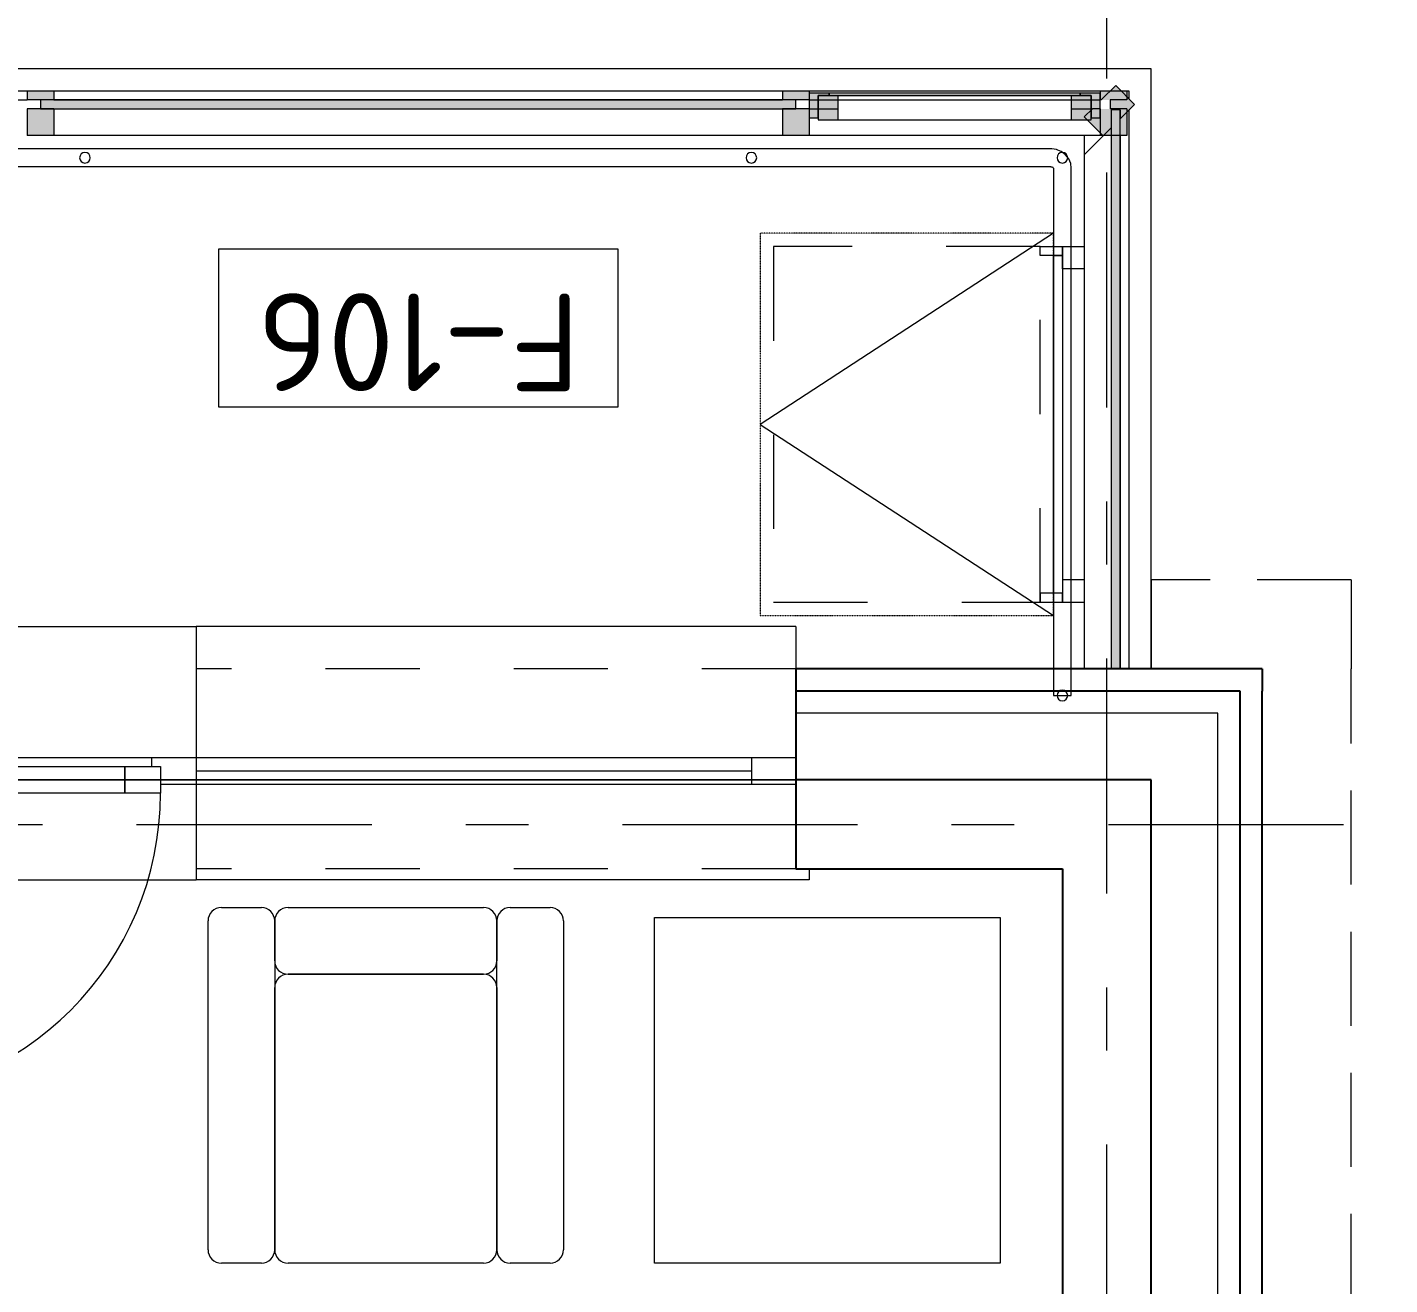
# Model space of a CAD drawing. Header units: millimetres. Extents: x 18162 to 3540582, y 72188 to 247925.
# Drawn here: x 684581 to 687648, y 95610 to 98439 of the extents above; entities that cross this region are included whole.
import ezdxf
from ezdxf.enums import TextEntityAlignment as Align

# ---------------------------------------------------------------- set-up
doc = ezdxf.new("R2010")
doc.units = ezdxf.units.MM
doc.header["$MEASUREMENT"] = 0
doc.set_wipeout_variables(frame=1)
for name, pattern in [('Dashed', [423.333333, 211.666667, -211.666667]), ('Double Dashed', [1093.611073, 529.166651, -211.666656, 141.111112, -211.666656]), ('Hidden Line', [317.5, 211.666667, -105.833333]), ('STYLE_01', [0.416641, 0.208282, -0.208359]), ('Wipeout_Contour', [1000, 0, -1000])]:
    doc.linetypes.add(name, pattern=pattern)
for name, color, linetype in [('Archicad Windows', 7, 'Continuous'), ('Archicad Zone Stamps', 7, 'Continuous'), ('Dimensioning - General', 7, 'Continuous'), ('Drawing & Figure', 7, 'Continuous'), ('Finish - Wall', 7, 'Continuous'), ('Interior - Furniture', 7, 'Continuous'), ('Interior - Stair & Railing', 7, 'Continuous'), ('Model Unit - Zone A', 7, 'Continuous'), ('Structural - Bearing', 7, 'Continuous'), ('Structural - Grid', 7, 'Continuous')]:
    doc.layers.add(name, color=color, linetype=linetype)
doc.styles.add('GENERATED_STYLE_2', font='')
doc.styles.add('GENERATED_STYLE_3', font='', dxfattribs={"width": 0.8})
doc.styles.get('GENERATED_STYLE_2').set_extended_font_data('ISOCPEUR MON')
doc.styles.get('GENERATED_STYLE_3').set_extended_font_data('ISOCPEUR MON')
doc.dimstyles.new('GENERATED_STYLE__2', dxfattribs={"dimtxt": 250, "dimasz": 152, "dimexe": 0.18, "dimexo": 0.0625, "dimgap": 0, "dimtad": 1, "dimdec": 0, "dimzin": 0, "dimdsep": 46, "dimtxsty": 'GENERATED_STYLE_3', "dimblk": 'ARROWHEAD_2', "dimblk1": 'ARROWHEAD_2', "dimblk2": 'ARROWHEAD_2', "dimcen": 0.09, "dimse1": 1, "dimse2": 1, "dimclrd": 13, "dimclre": 13, "dimclrt": 13, "dimadec": 0, "dimazin": 0, "dimtfac": 1, "dimtdec": 4, "dimtmove": 0, "dimatfit": 3, "dimfxl": 1, "dimtolj": 1, "dimtzin": 0, "dimarcsym": 0})

# ---------------------------------------------------------------- blocks, each defined once
blk = doc.blocks.new('Тагт - 50%_F-106_90_3', base_point=(685461.8, 97762.7))
at = {"layer": 'Archicad Zone Stamps', "color": 7, "linetype": 'Continuous', "lineweight": 5}
for p, q in [((685911.8, 97940.1), (685011.8, 97940.1)), ((685011.8, 97940.1), (685011.8, 97585.3)), ((685911.8, 97585.3), (685911.8, 97940.1)), ((685011.8, 97585.3), (685911.8, 97585.3))]:
    blk.add_line(p, q, dxfattribs=at)
at = {"layer": 'Archicad Zone Stamps', "color": 7, "lineweight": 5, "style": 'GENERATED_STYLE_2'}
for tag, p in [('DUMMY_861', (685099.5, 97620.8)), ('ROOM_NUMBER', (685461.8, 97620.8))]:
    blk.add_attdef(tag, text='', height=220, rotation=180, dxfattribs=at).set_placement(p, align=Align.TOP_CENTER)
blk = doc.blocks.new('Terrace Door 01 27[41]_3', base_point=(636137.8, 0))
at = {"layer": 'Archicad Windows', "color": 7, "linetype": 'Continuous', "lineweight": 13}
for p, q in [((684111.3, 97090.7), (684961.3, 97090.7)), ((684111.3, 97090.7), (684111.3, 96995.7)), ((686311.3, 97090.7), (684961.3, 97090.7)), ((684961.3, 97090.7), (684961.3, 96795.7)), ((686311.3, 97090.7), (686311.3, 96995.7)), ((686311.3, 96795.7), (684111.3, 96795.7)), ((684111.3, 96795.7), (684111.3, 96735.7)), ((684211.3, 96795.7), (684211.3, 96775.7)), ((684861.3, 96795.7), (684861.3, 96775.7)), ((684961.3, 96795.7), (684961.3, 96735.7)), ((686211.3, 96795.7), (686211.3, 96735.7)), ((686311.3, 96795.7), (686311.3, 96735.7)), ((684271.3, 96775.7), (684271.3, 96715.7)), ((684801.3, 96775.7), (684801.3, 96715.7)), ((686211.3, 96765.7), (684961.3, 96765.7)), ((684111.3, 96735.7), (684191.3, 96735.7)), ((684801.3, 96745.7), (684271.3, 96745.7)), ((684961.3, 96735.7), (684881.3, 96735.7)), ((684961.3, 96735.7), (684961.3, 96520.7)), ((684961.3, 96735.7), (684961.3, 96520.7)), ((686211.3, 96735.7), (684961.3, 96735.7)), ((686311.3, 96735.7), (686211.3, 96735.7)), ((684191.3, 96715.7), (684191.3, 96025.7)), ((684081.3, 96545.7), (684081.3, 96520.7)), ((686341.3, 96545.7), (686341.3, 96520.7)), ((684081.3, 96520.7), (684961.3, 96520.7)), ((686341.3, 96520.7), (684961.3, 96520.7))]:
    blk.add_line(p, q, dxfattribs=at)
at = {"layer": 'Archicad Windows', "color": 7, "linetype": 'Dashed', "lineweight": 13}
for p, q in [((686311.3, 96995.7), (684961.3, 96995.7)), ((686311.3, 96545.7), (684961.3, 96545.7))]:
    blk.add_line(p, q, dxfattribs=at)
at = {"layer": 'Archicad Windows', "color": 7, "linetype": 'Continuous', "lineweight": 13, "flags": 128}
for points in [[(684271.3, 96775.7), (684271.3, 96715.7), (684191.3, 96715.7), (684191.3, 96775.7)], [(684801.3, 96775.7), (684801.3, 96715.7), (684271.3, 96715.7), (684271.3, 96775.7)], [(684881.3, 96775.7), (684881.3, 96715.7), (684801.3, 96715.7), (684801.3, 96775.7)]]:
    blk.add_lwpolyline(points, close=True, dxfattribs=at)
at = {"layer": 'Archicad Windows', "color": 7, "linetype": 'Continuous', "lineweight": 13}
blk.add_arc((684191.3, 96715.7), 690, 270, 0, dxfattribs=at)
blk = doc.blocks.new('Coffee Table 04 27[227]_3', base_point=(685993.2, 96436.1))
at = {"layer": 'Interior - Furniture', "color": 7, "linetype": 'Continuous', "lineweight": 5, "flags": 128}
blk.add_lwpolyline([(685993.2, 96436.1), (686771, 96436.1), (686771, 95658.4), (685993.2, 95658.4)], close=True, dxfattribs=at)
blk = doc.blocks.new('Sofa 01 27[311]_3', base_point=(685788.3, 96458.4))
at = {"layer": 'Interior - Furniture', "color": 7, "linetype": 'Continuous', "lineweight": 5}
for p, q in [((685018.3, 96458.4), (685108.3, 96458.4)), ((685168.3, 96458.4), (685608.3, 96458.4)), ((685668.3, 96458.4), (685758.3, 96458.4)), ((684988.3, 95688.4), (684988.3, 96428.4)), ((685138.3, 96338.4), (685138.3, 96428.4)), ((685138.3, 96428.4), (685138.3, 95688.4)), ((685638.3, 96428.4), (685638.3, 96338.4)), ((685638.3, 95688.4), (685638.3, 96428.4)), ((685788.3, 96428.4), (685788.3, 95688.4)), ((685168.3, 96308.4), (685608.3, 96308.4)), ((685168.3, 96308.4), (685608.3, 96308.4)), ((685608.3, 96308.4), (685168.3, 96308.4)), ((685138.3, 95688.4), (685138.3, 96278.4)), ((685138.3, 95688.4), (685138.3, 96278.4)), ((685638.3, 96278.4), (685638.3, 95688.4)), ((685638.3, 96278.4), (685638.3, 95688.4)), ((685108.3, 95658.4), (685018.3, 95658.4)), ((685608.3, 95658.4), (685168.3, 95658.4)), ((685608.3, 95658.4), (685168.3, 95658.4)), ((685758.3, 95658.4), (685668.3, 95658.4))]:
    blk.add_line(p, q, dxfattribs=at)
for centre, start, end in [((685018.3, 96428.4), 90, 180), ((685108.3, 96428.4), 0, 90), ((685168.3, 96428.4), 90, 180), ((685608.3, 96428.4), 0, 90), ((685668.3, 96428.4), 90, 180), ((685758.3, 96428.4), 0, 90), ((685168.3, 96338.4), 180, 270), ((685608.3, 96338.4), 270, 0), ((685168.3, 96278.4), 90, 180), ((685168.3, 96278.4), 90, 180), ((685608.3, 96278.4), 0, 90), ((685608.3, 96278.4), 0, 90), ((685018.3, 95688.4), 180, 270), ((685108.3, 95688.4), 270, 0), ((685168.3, 95688.4), 180, 270), ((685168.3, 95688.4), 180, 270), ((685608.3, 95688.4), 270, 0), ((685608.3, 95688.4), 270, 0), ((685668.3, 95688.4), 180, 270), ((685758.3, 95688.4), 270, 0)]:
    blk.add_arc(centre, 30, start, end, dxfattribs=at)
blk = doc.blocks.new('*D640', base_point=(636137.8, 0))
at = {"layer": 'Dimensioning - General', "color": 13, "linetype": 'Continuous', "lineweight": 13, "transparency": 16777216}
for p, q in [((690262.2, 97093.5), (690262.2, 96995.7)), ((690112.2, 96995.7), (690412.2, 96995.7)), ((690262.2, 96995.7), (690262.2, 96645.7)), ((690112.2, 96645.7), (690412.2, 96645.7)), ((690262.2, 96645.7), (690262.2, 91145.7))]:
    blk.add_line(p, q, dxfattribs=at)
at = {"layer": 'Dimensioning - General', "color": 12, "linetype": 'Continuous', "lineweight": 35, "transparency": 16777216}
for p, q in [((690362.2, 96937.9), (690162.2, 97053.4)), ((690362.2, 96587.9), (690162.2, 96703.4))]:
    blk.add_line(p, q, dxfattribs=at)
at = {"layer": 'Dimensioning - General', "color": 13, "lineweight": 13, "transparency": 16777216, "insert": (690239.6, 97472.6), "char_height": 250, "attachment_point": 7, "rotation": 270, "style": 'GENERATED_STYLE_3'}
blk.add_mtext('\\A1;{\\pql;\\fISOCPEUR MON|b0|i0|c0|p0;\\W0.800000;350}', dxfattribs=at)
blk = doc.blocks.new('ARROWHEAD_2')
at = {"color": 0, "linetype": 'Continuous', "lineweight": 0}
for p, q in [((-0.378, -0.655), (0.378, 0.655)), ((0, 0), (-1, 0))]:
    blk.add_line(p, q, dxfattribs=at)
blk = doc.blocks.new('Standard grid marker[327]_3', base_point=(687011.3, 72524.1))
at = {"layer": 'Structural - Grid', "color": 13, "linetype": 'Double Dashed', "lineweight": 13}
blk.add_line((687011.3, 73524.1), (687011.3, 100185.5), dxfattribs=at)
at = {"layer": 'Structural - Grid', "color": 13, "lineweight": 13, "style": 'GENERATED_STYLE_3'}
blk.add_attdef('AC_MarkerText_1', text='', height=250, rotation=180, dxfattribs=at).set_placement((687011.3, 101360.5), align=Align.TOP_CENTER)
blk = doc.blocks.new('Standard grid marker[331]_3', base_point=(654300.1, 96645.7))
at = {"layer": 'Structural - Grid', "color": 13, "linetype": 'Double Dashed', "lineweight": 13}
blk.add_line((655300.1, 96645.7), (689862.2, 96645.7), dxfattribs=at)
at = {"layer": 'Structural - Grid', "color": 13, "lineweight": 13, "style": 'GENERATED_STYLE_3'}
blk.add_attdef('AC_MarkerText_1', text='', height=250, rotation=180, dxfattribs=at).set_placement((691162.2, 96520.7), align=Align.TOP_CENTER)

msp = doc.modelspace()

# ---------------------------------------------------------------- linework, layer by layer
at = {"layer": 'Drawing & Figure', "color": 7, "linetype": 'STYLE_01', "lineweight": 5}
msp.add_lwpolyline([(686891.3, 97975.7), (686231.3, 97975.7), (686231.3, 97115.7), (686891.3, 97115.7)], close=True, dxfattribs=at)
at = {"layer": 'Drawing & Figure', "color": 7, "linetype": 'Continuous', "lineweight": 5}
msp.add_lwpolyline([(686891.3, 97975.7), (686231.3, 97545.7), (686891.3, 97115.7)], dxfattribs=at)
at = {"layer": 'Drawing & Figure', "color": 7, "linetype": 'Dashed', "lineweight": 5}
msp.add_lwpolyline([(686861.3, 97145.7), (686861.3, 97945.7), (686261.3, 97945.7), (686261.3, 97145.7)], close=True, dxfattribs=at)
at = {"layer": 'Drawing & Figure', "color": 7, "linetype": 'Continuous', "lineweight": 5}
for points in [[(686911.3, 97925.7), (686861.3, 97925.7), (686861.3, 97945.7), (686911.3, 97945.7)], [(686891.3, 97925.7), (686911.3, 97925.7), (686911.3, 97165.7), (686891.3, 97165.7)], [(686961.3, 97895.7), (686911.3, 97895.7), (686911.3, 97945.7), (686961.3, 97945.7)], [(686961.3, 97195.7), (686911.3, 97195.7), (686911.3, 97145.7), (686961.3, 97145.7)], [(686911.3, 97165.7), (686861.3, 97165.7), (686861.3, 97145.7), (686911.3, 97145.7)]]:
    msp.add_lwpolyline(points, close=True, dxfattribs=at)
at = {"layer": 'Finish - Wall', "color": 7, "linetype": 'Continuous', "lineweight": 13}
msp.add_line((687061.3, 96935.7), (686961.3, 96935.7), dxfattribs=at)
at = {"layer": 'Interior - Stair & Railing', "color": 7, "linetype": 'Continuous', "lineweight": 13}
for p, q in [((686845.3, 98165.7), (684052.4, 98165.7)), ((686861.3, 98165.7), (686845.3, 98165.7)), ((686887.6, 98165.7), (686861.3, 98165.7)), ((686898, 98164.3), (686887.6, 98165.7)), ((686901, 98163.1), (686898, 98164.3)), ((686908.9, 98159.8), (686901, 98163.1)), ((686918.3, 98152.6), (686908.9, 98159.8)), ((686925.5, 98143.3), (686918.3, 98152.6)), ((686930, 98132.4), (686925.5, 98143.3)), ((684052.4, 98125.7), (686845.3, 98125.7)), ((686845.3, 98125.7), (686861.3, 98125.7)), ((686861.3, 98125.7), (686885, 98125.7)), ((686885, 98125.7), (686885.4, 98125.6)), ((686885.4, 98125.6), (686887.6, 98125.3)), ((686887.6, 98125.3), (686888.7, 98124.9)), ((686888.7, 98124.9), (686889.7, 98124.1)), ((686889.7, 98124.1), (686890.5, 98123.1)), ((686890.5, 98123.1), (686891, 98121.9)), ((686891, 98121.9), (686891.3, 98119.4)), ((686891.3, 98119.4), (686891.3, 98104.6)), ((686931.3, 98122), (686930, 98132.4)), ((686931.3, 98120.7), (686931.3, 98122)), ((686931.3, 98104.6), (686931.3, 98120.7))]:
    msp.add_line(p, q, dxfattribs=at)
at = {"layer": 'Interior - Stair & Railing', "color": 7, "linetype": 'Continuous', "lineweight": 13, "flags": 128}
for points in [[(684711.3, 98133.7, 1), (684711.3, 98157.7, 1)], [(686211.3, 98133.7, 1), (686211.3, 98157.7, 1)], [(686911.3, 98133.7, 1), (686911.3, 98157.7, 1)]]:
    msp.add_lwpolyline(points, format="xyb", close=True, dxfattribs=at)
at = {"layer": 'Structural - Bearing', "color": 7, "linetype": 'Continuous', "lineweight": 13, "flags": 128}
for points in [[(687111.3, 98345.7), (683811.3, 98345.7), (683811.3, 96745.7), (687111.3, 96745.7)], [(656911.3, 96745.7), (656911.3, 78545.7), (687111.3, 78545.7), (687111.3, 96745.7), (673911.3, 96745.7), (673911.3, 92545.7), (671411.3, 92545.7), (671411.3, 96745.7)]]:
    msp.add_lwpolyline(points, close=True, dxfattribs=at)
at = {"layer": 'Structural - Bearing', "color": 7, "linetype": 'Hidden Line', "lineweight": 13, "flags": 128}
for points in [[(687561.3, 97195.8), (687110.9, 97195.8)], [(687561.3, 97195.8), (687561.3, 96995.8)], [(687561.3, 78095), (687561.3, 96995.8)]]:
    msp.add_lwpolyline(points, dxfattribs=at)

# ---------------------------------------------------------------- block references
at = {"layer": 'Interior - Furniture', "color": 7, "linetype": 'Continuous', "lineweight": 5}
for name, p in [('Sofa 01 27[311]_3', (685788.3, 96458.4)), ('Coffee Table 04 27[227]_3', (685993.2, 96436.1))]:
    msp.add_blockref(name, p, dxfattribs=at)
at = {"layer": 'Model Unit - Zone A', "color": 7, "linetype": 'Continuous', "lineweight": 5}
msp.add_blockref('Тагт - 50%_F-106_90_3', (685461.8, 97762.7), dxfattribs=at).add_auto_attribs({'ROOM_NUMBER': 'F-106'})

# ---------------------------------------------------------------- wipeouts: each hides what was drawn before it
at = {"color": 254, "linetype": 'Wipeout_Contour', "lineweight": 0, "ltscale": 2082449.782901286}
msp.add_wipeout([(687311.3, 96945.7), (687361.3, 96945.7), (687361.3, 96995.7)], dxfattribs=at).dxf.layer = 'Structural - Bearing'

# ---------------------------------------------------------------- next in the draw order: wipeouts: each hides what was drawn before it
at = {"color": 254, "linetype": 'Wipeout_Contour', "lineweight": 0, "ltscale": 2765106.525482054}
msp.add_wipeout([(683926.3, 98275.7), (684581.3, 98275.7), (684581.3, 98295.7), (683926.3, 98295.7)], dxfattribs=at).dxf.layer = 'Finish - Wall'
at = {"color": 254, "linetype": 'Wipeout_Contour', "lineweight": 0, "ltscale": 2769887.574456555}
msp.add_wipeout([(684641.3, 98275.7), (686281.3, 98275.7), (686281.3, 98295.7), (684641.3, 98295.7)], dxfattribs=at).dxf.layer = 'Finish - Wall'
at = {"color": 254, "linetype": 'Wipeout_Contour', "lineweight": 0, "ltscale": 2774668.727737917}
msp.add_wipeout([(686341.3, 98275.7), (686996.3, 98275.7), (686996.3, 98295.7), (686341.3, 98295.7)], dxfattribs=at).dxf.layer = 'Finish - Wall'
at = {"color": 254, "linetype": 'Wipeout_Contour', "lineweight": 0, "ltscale": 2082161.375010094}
msp.add_wipeout([(687056.3, 98290.7), (687061.3, 98295.7), (687056.3, 98295.7)], dxfattribs=at).dxf.layer = 'Finish - Wall'
at = {"color": 254, "linetype": 'Wipeout_Contour', "lineweight": 0, "ltscale": 2769853.522566672}
msp.add_wipeout([(686281.3, 98255.7), (684641.3, 98255.7), (684641.3, 98195.7), (686281.3, 98195.7)], dxfattribs=at).dxf.layer = 'Finish - Wall'
at = {"color": 254, "linetype": 'Wipeout_Contour', "lineweight": 0, "ltscale": 4163886.093194149}
msp.add_wipeout([(687041.3, 96995.7), (687061.3, 96995.7), (687061.3, 98253.2), (687056.3, 98248.2), (687056.3, 98195.7), (687041.3, 98195.7)], dxfattribs=at).dxf.layer = 'Finish - Wall'
at = {"color": 254, "linetype": 'Wipeout_Contour', "lineweight": 0, "ltscale": 3469830.272215002}
msp.add_wipeout([(686961.3, 98195.7), (686961.3, 98153.2), (687003, 98195), (687002.3, 98195.7), (686996.3, 98195.7)], dxfattribs=at).dxf.layer = 'Finish - Wall'
at = {"color": 254, "linetype": 'Wipeout_Contour', "lineweight": 0, "ltscale": 2082280.304690508}
msp.add_wipeout([(687261.3, 96895.7), (687311.3, 96895.7), (687311.3, 96945.7)], dxfattribs=at).dxf.layer = 'Structural - Bearing'

# ---------------------------------------------------------------- next in the draw order: linework, layer by layer
at = {"layer": 'Finish - Wall', "color": 7, "linetype": 'Continuous', "lineweight": 13}
for p, q in [((684641.3, 98295.7), (684581.3, 98295.7)), ((686341.3, 98295.7), (686281.3, 98295.7)), ((687041.3, 98253.2), (687041.3, 98233.2)), ((684641.3, 98195.7), (684581.3, 98195.7)), ((687061.3, 96995.7), (687061.3, 96935.7))]:
    msp.add_line(p, q, dxfattribs=at)
at = {"layer": 'Finish - Wall', "color": 7, "linetype": 'Continuous', "lineweight": 13, "flags": 128}
for points in [[(684581.3, 98295.7), (683926.3, 98295.7)], [(686281.3, 98295.7), (684641.3, 98295.7)], [(686996.3, 98295.7), (686341.3, 98295.7)], [(687061.3, 96995.7), (687061.3, 98253.2)], [(686281.3, 98195.7), (684641.3, 98195.7)]]:
    msp.add_lwpolyline(points, dxfattribs=at)

# ---------------------------------------------------------------- next in the draw order: wipeouts: each hides what was drawn before it
at = {"color": 254, "linetype": 'Wipeout_Contour', "lineweight": 0, "ltscale": 2776213.678799819}
msp.add_wipeout([(687056.3, 98290.7), (687056.3, 98283.1), (687061.3, 98278.1), (687061.3, 98295.7)], dxfattribs=at).dxf.layer = 'Finish - Wall'
at = {"color": 254, "linetype": 'Wipeout_Contour', "lineweight": 0, "ltscale": 2765109.855232247}
msp.add_wipeout([(684611.3, 98275.7), (683903.8, 98275.7), (683903.8, 98255.7), (684611.3, 98255.7)], dxfattribs=at).dxf.layer = 'Finish - Wall'
at = {"color": 254, "linetype": 'Wipeout_Contour', "lineweight": 0, "ltscale": 4162545.222391776}
msp.add_wipeout([(686978.9, 98255.7), (686341.3, 98255.7), (686341.3, 98195.7), (686996.3, 98195.7), (686996.3, 98201.7), (686960.6, 98237.4)], dxfattribs=at).dxf.layer = 'Finish - Wall'
at = {"color": 254, "linetype": 'Wipeout_Contour', "lineweight": 0, "ltscale": 2082408.388009028}
msp.add_wipeout([(687311.3, 96945.7), (687361.3, 96995.7), (687311.3, 96995.7)], dxfattribs=at).dxf.layer = 'Structural - Bearing'
at = {"color": 254, "linetype": 'Wipeout_Contour', "lineweight": 0, "ltscale": 2081983.916650269}
msp.add_wipeout([(687111.3, 96745.7), (687261.3, 96745.7), (687261.3, 96895.7)], dxfattribs=at).dxf.layer = 'Structural - Bearing'

# ---------------------------------------------------------------- next in the draw order: linework, layer by layer
at = {"layer": 'Finish - Wall', "color": 7, "linetype": 'Continuous', "lineweight": 13}
for p, q in [((684581.3, 98295.7), (684581.3, 98275.7)), ((687056.3, 98295.7), (686996.3, 98295.7)), ((687056.3, 98295.7), (687056.3, 98275.7)), ((687073.8, 98265.7), (687041.3, 98233.2)), ((684581.3, 98255.7), (684581.3, 98195.7)), ((686341.3, 98195.7), (686281.3, 98195.7))]:
    msp.add_line(p, q, dxfattribs=at)
at = {"layer": 'Finish - Wall', "color": 7, "linetype": 'Continuous', "lineweight": 13, "flags": 128}
for points in [[(687061.3, 98295.7), (687056.3, 98295.7)], [(687061.3, 98278.1), (687061.3, 98295.7)], [(683926.3, 98275.7), (684581.3, 98275.7)]]:
    msp.add_lwpolyline(points, dxfattribs=at)
at = {"layer": 'Structural - Bearing', "color": 7, "linetype": 'Continuous', "lineweight": 25, "flags": 128}
msp.add_lwpolyline([(687361.3, 96995.7), (687361.3, 96945.7)], dxfattribs=at)

# ---------------------------------------------------------------- next in the draw order: wipeouts: each hides what was drawn before it
at = {"color": 254, "linetype": 'Wipeout_Contour', "lineweight": 0, "ltscale": 2769876.223712418}
msp.add_wipeout([(686311.3, 98255.7), (686311.3, 98275.7), (684611.3, 98275.7), (684611.3, 98255.7)], dxfattribs=at).dxf.layer = 'Finish - Wall'
at = {"color": 254, "linetype": 'Wipeout_Contour', "lineweight": 0, "ltscale": 3469537.037540163}
msp.add_wipeout([(686961.3, 96995.7), (687021.3, 96995.7), (687021.3, 98195.7), (687003.8, 98195.7), (686961.3, 98153.2)], dxfattribs=at).dxf.layer = 'Finish - Wall'
at = {"color": 254, "linetype": 'Wipeout_Contour', "lineweight": 0, "ltscale": 2081412.15357949}
msp.add_wipeout([(686911.3, 96545.7), (687111.3, 96545.7), (687111.3, 96745.7)], dxfattribs=at).dxf.layer = 'Structural - Bearing'

# ---------------------------------------------------------------- next in the draw order: hatches: boundary and pattern name
at = {"layer": 'Finish - Wall', "linetype": 'Continuous', "lineweight": 9}
for points in [[(684641.3, 98275.7), (684641.3, 98295.7), (684581.3, 98295.7), (684581.3, 98275.7)], [(684641.3, 98255.7), (684581.3, 98255.7), (684581.3, 98195.7), (684641.3, 98195.7)]]:
    msp.add_hatch(color=7, dxfattribs=at).paths.add_polyline_path(points)

# ---------------------------------------------------------------- next in the draw order: linework, layer by layer
at = {"layer": 'Finish - Wall', "color": 7, "linetype": 'Continuous', "lineweight": 13}
for p, q in [((684641.3, 98295.7), (684641.3, 98275.7)), ((686281.3, 98295.7), (686281.3, 98275.7)), ((684641.3, 98275.7), (684581.3, 98275.7)), ((684641.3, 98255.7), (684581.3, 98255.7)), ((684641.3, 98255.7), (684641.3, 98195.7)), ((686281.3, 98255.7), (686281.3, 98195.7)), ((686960.6, 98237.4), (687003, 98195)), ((686961.3, 96995.7), (686961.3, 96935.7))]:
    msp.add_line(p, q, dxfattribs=at)
at = {"layer": 'Finish - Wall', "color": 7, "linetype": 'Continuous', "lineweight": 13, "flags": 128}
for points in [[(684641.3, 98275.7), (686281.3, 98275.7)], [(684641.3, 98255.7), (686281.3, 98255.7)], [(686996.3, 98195.7), (686341.3, 98195.7)], [(686961.3, 98153.2), (686961.3, 98195.7)], [(687003, 98195), (686961.3, 98153.2)], [(686961.3, 96995.7), (686961.3, 98153.2)]]:
    msp.add_lwpolyline(points, dxfattribs=at)

# ---------------------------------------------------------------- next in the draw order: wipeouts: each hides what was drawn before it
at = {"color": 254, "linetype": 'Wipeout_Contour', "lineweight": 0, "ltscale": 2774642.691662965}
msp.add_wipeout([(686311.3, 98275.7), (686311.3, 98255.7), (687018.9, 98255.7), (687018.9, 98275.7)], dxfattribs=at).dxf.layer = 'Finish - Wall'
at = {"color": 254, "linetype": 'Wipeout_Contour', "lineweight": 0, "ltscale": 2775710.008218178}
msp.add_wipeout([(687021.3, 96975.7), (687041.3, 96975.7), (687041.3, 98195.7), (687021.3, 98195.7)], dxfattribs=at).dxf.layer = 'Finish - Wall'

# ---------------------------------------------------------------- next in the draw order: hatches: boundary and pattern name
at = {"layer": 'Finish - Wall', "linetype": 'Continuous', "lineweight": 9}
for points in [[(686341.3, 98275.7), (686341.3, 98295.7), (686281.3, 98295.7), (686281.3, 98275.7)], [(687056.3, 98275.7), (687056.3, 98295.7), (686996.3, 98295.7), (686996.3, 98275.7)], [(686341.3, 98255.7), (686281.3, 98255.7), (686281.3, 98195.7), (686341.3, 98195.7)], [(687056.3, 98255.7), (686996.3, 98255.7), (686996.3, 98195.7), (687056.3, 98195.7)], [(687021.3, 96975.7), (687021.3, 96995.7), (686961.3, 96995.7), (686961.3, 96935.7), (687061.3, 96935.7), (687061.3, 96995.7), (687041.3, 96995.7), (687041.3, 96975.7)]]:
    msp.add_hatch(color=7, dxfattribs=at).paths.add_polyline_path(points)
at = {"layer": 'Finish - Wall', "linetype": 'Continuous', "lineweight": 13}
for points in [[(684611.3, 98275.7), (684611.3, 98255.7), (686311.3, 98255.7), (686311.3, 98275.7)], [(687041.3, 98253.2), (687021.3, 98253.2), (687021.3, 96975.7), (687041.3, 96975.7)]]:
    msp.add_hatch(color=7, dxfattribs=at).paths.add_polyline_path(points)

# ---------------------------------------------------------------- next in the draw order: linework, layer by layer
at = {"layer": 'Finish - Wall', "color": 7, "linetype": 'Continuous', "lineweight": 13}
for p, q in [((686341.3, 98295.7), (686341.3, 98275.7)), ((686996.3, 98295.7), (686996.3, 98275.7)), ((687031.3, 98308.1), (686998.9, 98275.7)), ((687031.3, 98308.1), (687073.8, 98265.7)), ((686341.3, 98275.7), (686281.3, 98275.7)), ((686998.9, 98275.7), (686996.3, 98275.7)), ((687018.9, 98275.7), (687018.9, 98255.7)), ((687056.3, 98275.7), (687018.9, 98275.7)), ((686341.3, 98255.7), (686281.3, 98255.7)), ((686341.3, 98255.7), (686341.3, 98195.7)), ((686978.9, 98255.7), (686960.6, 98237.4)), ((686996.3, 98255.7), (686978.9, 98255.7)), ((686996.3, 98255.7), (686996.3, 98195.7)), ((687056.3, 98255.7), (687018.9, 98255.7)), ((687021.3, 98253.2), (687021.3, 98213.2)), ((687041.3, 98253.2), (687021.3, 98253.2)), ((687056.3, 98255.7), (687056.3, 98195.7)), ((687021.3, 98213.2), (687003, 98195)), ((687056.3, 98195.7), (686996.3, 98195.7)), ((687021.3, 96995.7), (686961.3, 96995.7)), ((687021.3, 96995.7), (687021.3, 96975.7)), ((687041.3, 96975.7), (687021.3, 96975.7)), ((687041.3, 96995.7), (687041.3, 96975.7)), ((687061.3, 96995.7), (687041.3, 96995.7))]:
    msp.add_line(p, q, dxfattribs=at)
at = {"layer": 'Finish - Wall', "color": 7, "linetype": 'Continuous', "lineweight": 13, "flags": 128}
for points in [[(684611.3, 98275.7), (684611.3, 98255.7), (686311.3, 98255.7), (686311.3, 98275.7)], [(687041.3, 98253.2), (687021.3, 98253.2), (687021.3, 96975.7), (687041.3, 96975.7)]]:
    msp.add_lwpolyline(points, close=True, dxfattribs=at)
for points in [[(686341.3, 98275.7), (686996.3, 98275.7)], [(686341.3, 98255.7), (686978.9, 98255.7)], [(687021.3, 98195.7), (687021.3, 96995.7)], [(687041.3, 98195.7), (687041.3, 96995.7)]]:
    msp.add_lwpolyline(points, dxfattribs=at)

# ---------------------------------------------------------------- next in the draw order: wipeouts: each hides what was drawn before it
at = {"color": 254, "linetype": 'Wipeout_Contour', "lineweight": 0, "ltscale": 2774653.143637788}
msp.add_wipeout([(686406.3, 98285.7), (686406.3, 98230.7), (686931.3, 98230.7), (686931.3, 98285.7)], dxfattribs=at).dxf.layer = 'Archicad Windows'
at = {"color": 254, "linetype": 'Wipeout_Contour', "lineweight": 0, "ltscale": 2774492.735887796}
msp.add_wipeout([(686311.3, 96945.7), (687311.3, 96945.7), (687311.3, 96995.7), (686311.3, 96995.7)], dxfattribs=at).dxf.layer = 'Structural - Bearing'

# ---------------------------------------------------------------- next in the draw order: linework, layer by layer
at = {"layer": 'Archicad Windows', "color": 7, "linetype": 'Continuous', "lineweight": 13}
msp.add_line((686406.3, 98230.7), (686931.3, 98230.7), dxfattribs=at)
at = {"layer": 'Structural - Bearing', "color": 7, "linetype": 'Hidden Line', "lineweight": 13, "flags": 128}
for points in [[(687110.9, 97195.8), (687110.9, 96995.8)], [(687110.9, 96995.8), (687361.3, 96995.8)]]:
    msp.add_lwpolyline(points, dxfattribs=at)
at = {"layer": 'Structural - Bearing', "color": 7, "linetype": 'Continuous', "lineweight": 25, "flags": 128}
msp.add_lwpolyline([(687361.3, 96995.7), (686311.3, 96995.7)], dxfattribs=at)
at = {"layer": 'Structural - Bearing', "color": 7, "linetype": 'Continuous', "lineweight": 25}
msp.add_point((686311.3, 96995.7), dxfattribs=at)

# ---------------------------------------------------------------- next in the draw order: wipeouts: each hides what was drawn before it
at = {"color": 254, "linetype": 'Wipeout_Contour', "lineweight": 0, "ltscale": 2774670.142829944}
msp.add_wipeout([(686951.3, 98290.7), (686386.3, 98290.7), (686386.3, 98285.7), (686951.3, 98285.7)], dxfattribs=at).dxf.layer = 'Archicad Windows'
at = {"color": 254, "linetype": 'Wipeout_Contour', "lineweight": 0, "ltscale": 2082238.906284949}
msp.add_wipeout([(687261.3, 96945.7), (687261.3, 96895.7), (687311.3, 96945.7)], dxfattribs=at).dxf.layer = 'Structural - Bearing'

# ---------------------------------------------------------------- next in the draw order: hatches: boundary and pattern name
at = {"layer": 'Archicad Windows', "linetype": 'Continuous', "lineweight": 9}
for points in [[(686341.3, 98235.7), (686361.3, 98235.7), (686361.3, 98285.7), (686386.3, 98285.7), (686386.3, 98290.7), (686341.3, 98290.7)], [(686361.3, 98230.7), (686406.3, 98230.7), (686406.3, 98285.7), (686361.3, 98285.7)], [(686976.3, 98285.7), (686931.3, 98285.7), (686931.3, 98230.7), (686976.3, 98230.7)], [(686996.3, 98290.7), (686951.3, 98290.7), (686951.3, 98285.7), (686976.3, 98285.7), (686976.3, 98235.7), (686996.3, 98235.7)]]:
    msp.add_hatch(color=7, dxfattribs=at).paths.add_polyline_path(points)
at = {"layer": 'Finish - Wall', "linetype": 'Continuous', "lineweight": 9}
msp.add_hatch(color=7, dxfattribs=at).paths.add_polyline_path([(686998.9, 98275.7), (687018.9, 98275.7), (687018.9, 98255.7), (686978.9, 98255.7), (686960.6, 98237.4), (687003, 98195), (687021.3, 98213.2), (687021.3, 98253.2), (687041.3, 98253.2), (687041.3, 98233.2), (687073.8, 98265.7), (687031.3, 98308.1)])

# ---------------------------------------------------------------- next in the draw order: linework, layer by layer
at = {"layer": 'Archicad Windows', "color": 7, "linetype": 'Continuous', "lineweight": 13}
for p, q in [((686931.3, 98285.7), (686406.3, 98285.7)), ((686406.3, 98275.7), (686931.3, 98275.7))]:
    msp.add_line(p, q, dxfattribs=at)
at = {"layer": 'Archicad Windows', "color": 7, "linetype": 'Continuous', "lineweight": 13, "flags": 128}
for points in [[(686341.3, 98235.7), (686361.3, 98235.7), (686361.3, 98285.7), (686386.3, 98285.7), (686386.3, 98290.7), (686341.3, 98290.7)], [(686361.3, 98230.7), (686406.3, 98230.7), (686406.3, 98285.7), (686361.3, 98285.7)], [(686951.3, 98290.7), (686386.3, 98290.7), (686386.3, 98285.7), (686951.3, 98285.7)], [(686976.3, 98285.7), (686931.3, 98285.7), (686931.3, 98230.7), (686976.3, 98230.7)], [(686996.3, 98290.7), (686951.3, 98290.7), (686951.3, 98285.7), (686976.3, 98285.7), (686976.3, 98235.7), (686996.3, 98235.7)]]:
    msp.add_lwpolyline(points, close=True, dxfattribs=at)
at = {"layer": 'Structural - Bearing', "color": 7, "linetype": 'Continuous', "lineweight": 25}
msp.add_line((687311.3, 96895.7), (687311.3, 96945.7), dxfattribs=at)

# ---------------------------------------------------------------- next in the draw order: wipeouts: each hides what was drawn before it
at = {"color": 254, "linetype": 'Wipeout_Contour', "lineweight": 0, "ltscale": 2774365.762044873}
msp.add_wipeout([(686311.3, 96895.7), (687261.3, 96895.7), (687261.3, 96945.7), (686311.3, 96945.7)], dxfattribs=at).dxf.layer = 'Structural - Bearing'

# ---------------------------------------------------------------- next in the draw order: linework, layer by layer
at = {"layer": 'Interior - Stair & Railing', "color": 7, "linetype": 'Continuous', "lineweight": 13}
for p, q in [((686891.3, 98104.6), (686891.3, 96935.7)), ((686931.3, 96935.7), (686931.3, 98104.6)), ((686891.3, 96935.7), (686931.3, 96935.7))]:
    msp.add_line(p, q, dxfattribs=at)
at = {"layer": 'Interior - Stair & Railing', "color": 7, "linetype": 'Continuous', "lineweight": 13, "flags": 128}
msp.add_lwpolyline([(686899.3, 96935.7, 1), (686923.3, 96935.7, 1)], format="xyb", close=True, dxfattribs=at)
at = {"layer": 'Structural - Bearing', "color": 7, "linetype": 'Continuous', "lineweight": 25}
for p, q in [((687261.3, 96945.7), (686311.3, 96945.7)), ((687311.3, 96945.7), (687261.3, 96945.7))]:
    msp.add_line(p, q, dxfattribs=at)

# ---------------------------------------------------------------- next in the draw order: wipeouts: each hides what was drawn before it
at = {"color": 254, "linetype": 'Wipeout_Contour', "lineweight": 0, "ltscale": 2081857.44087858}
msp.add_wipeout([(687111.3, 96745.7), (687261.3, 96895.7), (687111.3, 96895.7)], dxfattribs=at).dxf.layer = 'Structural - Bearing'

# ---------------------------------------------------------------- next in the draw order: linework, layer by layer
at = {"layer": 'Structural - Bearing', "color": 7, "linetype": 'Continuous', "lineweight": 13}
msp.add_line((687261.3, 96745.7), (687261.3, 96895.7), dxfattribs=at)

# ---------------------------------------------------------------- next in the draw order: wipeouts: each hides what was drawn before it
at = {"color": 254, "linetype": 'Wipeout_Contour', "lineweight": 0, "ltscale": 2775490.272732623}
msp.add_wipeout([(687311.3, 93045.7), (687361.3, 93045.7), (687361.3, 96945.7), (687311.3, 96945.7)], dxfattribs=at).dxf.layer = 'Structural - Bearing'
at = {"color": 254, "linetype": 'Wipeout_Contour', "lineweight": 0, "ltscale": 2774012.843506306}
msp.add_wipeout([(686311.3, 96745.7), (687111.3, 96745.7), (687111.3, 96895.7), (686311.3, 96895.7)], dxfattribs=at).dxf.layer = 'Structural - Bearing'

# ---------------------------------------------------------------- next in the draw order: linework, layer by layer
at = {"layer": 'Structural - Bearing', "color": 7, "linetype": 'Continuous', "lineweight": 13}
for p, q in [((687111.3, 96895.7), (686311.3, 96895.7)), ((687261.3, 96895.7), (687111.3, 96895.7))]:
    msp.add_line(p, q, dxfattribs=at)
at = {"layer": 'Structural - Bearing', "color": 7, "linetype": 'Hidden Line', "lineweight": 13, "flags": 128}
msp.add_lwpolyline([(687361.3, 96995.8), (687361.3, 78295)], dxfattribs=at)
at = {"layer": 'Structural - Bearing', "color": 7, "linetype": 'Continuous', "lineweight": 25, "flags": 128}
msp.add_lwpolyline([(687361.3, 93045.7), (687361.3, 96945.7)], dxfattribs=at)

# ---------------------------------------------------------------- next in the draw order: dimensions: what is measured, and where the dimension line sits
at = {"layer": 'Dimensioning - General', "color": 13, "linetype": 'Continuous', "lineweight": 13}
dim = msp.add_linear_dim(base=(690262.2, 96645.7), p1=(687361.3, 96995.7), p2=(690862.2, 96645.7), angle=270, dimstyle='GENERATED_STYLE__2', dxfattribs=at)
dim.commit()
dim.dimension.update_dxf_attribs({"geometry": '*D640', "text_midpoint": (690437.2, 97187.2), "dimtype": 160, "text_rotation": 270})

# ---------------------------------------------------------------- next in the draw order: wipeouts: each hides what was drawn before it
at = {"color": 254, "linetype": 'Wipeout_Contour', "lineweight": 0, "ltscale": 2081243.093976212}
msp.add_wipeout([(686911.3, 96545.7), (687111.3, 96745.7), (686911.3, 96745.7)], dxfattribs=at).dxf.layer = 'Structural - Bearing'

# ---------------------------------------------------------------- next in the draw order: linework, layer by layer
at = {"layer": 'Structural - Bearing', "color": 7, "linetype": 'Continuous', "lineweight": 25}
msp.add_line((687111.3, 96545.7), (687111.3, 96745.7), dxfattribs=at)

# ---------------------------------------------------------------- next in the draw order: wipeouts: each hides what was drawn before it
at = {"color": 254, "linetype": 'Wipeout_Contour', "lineweight": 0, "ltscale": 2775278.192723307}
msp.add_wipeout([(687311.3, 96895.7), (687261.3, 96895.7), (687261.3, 93045.7), (687311.3, 93045.7)], dxfattribs=at).dxf.layer = 'Structural - Bearing'
at = {"color": 254, "linetype": 'Wipeout_Contour', "lineweight": 0, "ltscale": 2773519.114975723}
msp.add_wipeout([(686311.3, 96745.7), (686311.3, 96545.7), (686911.3, 96545.7), (686911.3, 96745.7)], dxfattribs=at).dxf.layer = 'Structural - Bearing'

# ---------------------------------------------------------------- next in the draw order: linework, layer by layer
at = {"layer": 'Structural - Bearing', "color": 7, "linetype": 'Continuous', "lineweight": 25}
for p, q in [((686311.3, 96995.7), (686311.3, 96545.7)), ((687311.3, 96895.7), (687311.3, 96945.7)), ((687311.3, 93045.7), (687311.3, 96895.7)), ((686911.3, 96745.7), (686311.3, 96745.7)), ((687111.3, 96745.7), (686911.3, 96745.7)), ((686311.3, 96545.7), (686341.3, 96545.7))]:
    msp.add_line(p, q, dxfattribs=at)
at = {"layer": 'Structural - Bearing', "color": 7, "linetype": 'Continuous', "lineweight": 25, "flags": 128}
msp.add_lwpolyline([(686341.3, 96545.7), (686911.3, 96545.7)], dxfattribs=at)

# ---------------------------------------------------------------- next in the draw order: block references
at = {"layer": 'Archicad Windows', "color": 7, "linetype": 'Continuous', "lineweight": 13}
msp.add_blockref('Terrace Door 01 27[41]_3', (636137.8, 0), dxfattribs=at)

# ---------------------------------------------------------------- next in the draw order: wipeouts: each hides what was drawn before it
at = {"color": 254, "linetype": 'Wipeout_Contour', "lineweight": 0, "ltscale": 3468272.386167826}
msp.add_wipeout([(687111.3, 93045.7), (687161.3, 93045.7), (687261.3, 93045.7), (687261.3, 96745.7), (687111.3, 96745.7)], dxfattribs=at).dxf.layer = 'Structural - Bearing'

# ---------------------------------------------------------------- next in the draw order: linework, layer by layer
at = {"layer": 'Structural - Bearing', "color": 7, "linetype": 'Continuous', "lineweight": 13}
for p, q in [((687261.3, 96745.7), (687261.3, 96895.7)), ((687261.3, 93045.7), (687261.3, 96745.7))]:
    msp.add_line(p, q, dxfattribs=at)

# ---------------------------------------------------------------- next in the draw order: wipeouts: each hides what was drawn before it
at = {"color": 254, "linetype": 'Wipeout_Contour', "lineweight": 0, "ltscale": 2774090.96828267}
msp.add_wipeout([(687111.3, 96545.7), (686911.3, 96545.7), (686911.3, 93045.7), (687111.3, 93045.7)], dxfattribs=at).dxf.layer = 'Structural - Bearing'

# ---------------------------------------------------------------- next in the draw order: linework, layer by layer
at = {"layer": 'Structural - Bearing', "color": 7, "linetype": 'Continuous', "lineweight": 25}
for p, q in [((687111.3, 96545.7), (687111.3, 96745.7)), ((687111.3, 93045.7), (687111.3, 96545.7))]:
    msp.add_line(p, q, dxfattribs=at)
at = {"layer": 'Structural - Bearing', "color": 7, "linetype": 'Continuous', "lineweight": 25, "flags": 128}
msp.add_lwpolyline([(686911.3, 96545.7), (686911.3, 93045.7)], dxfattribs=at)

# ---------------------------------------------------------------- next in the draw order: block references
at = {"layer": 'Structural - Grid', "color": 13, "linetype": 'Continuous', "lineweight": 13}
for name, p in [('Standard grid marker[327]_3', (687011.3, 72524.1)), ('Standard grid marker[331]_3', (654300.1, 96645.7))]:
    msp.add_blockref(name, p, dxfattribs=at)

doc.saveas('drawing.dxf')
